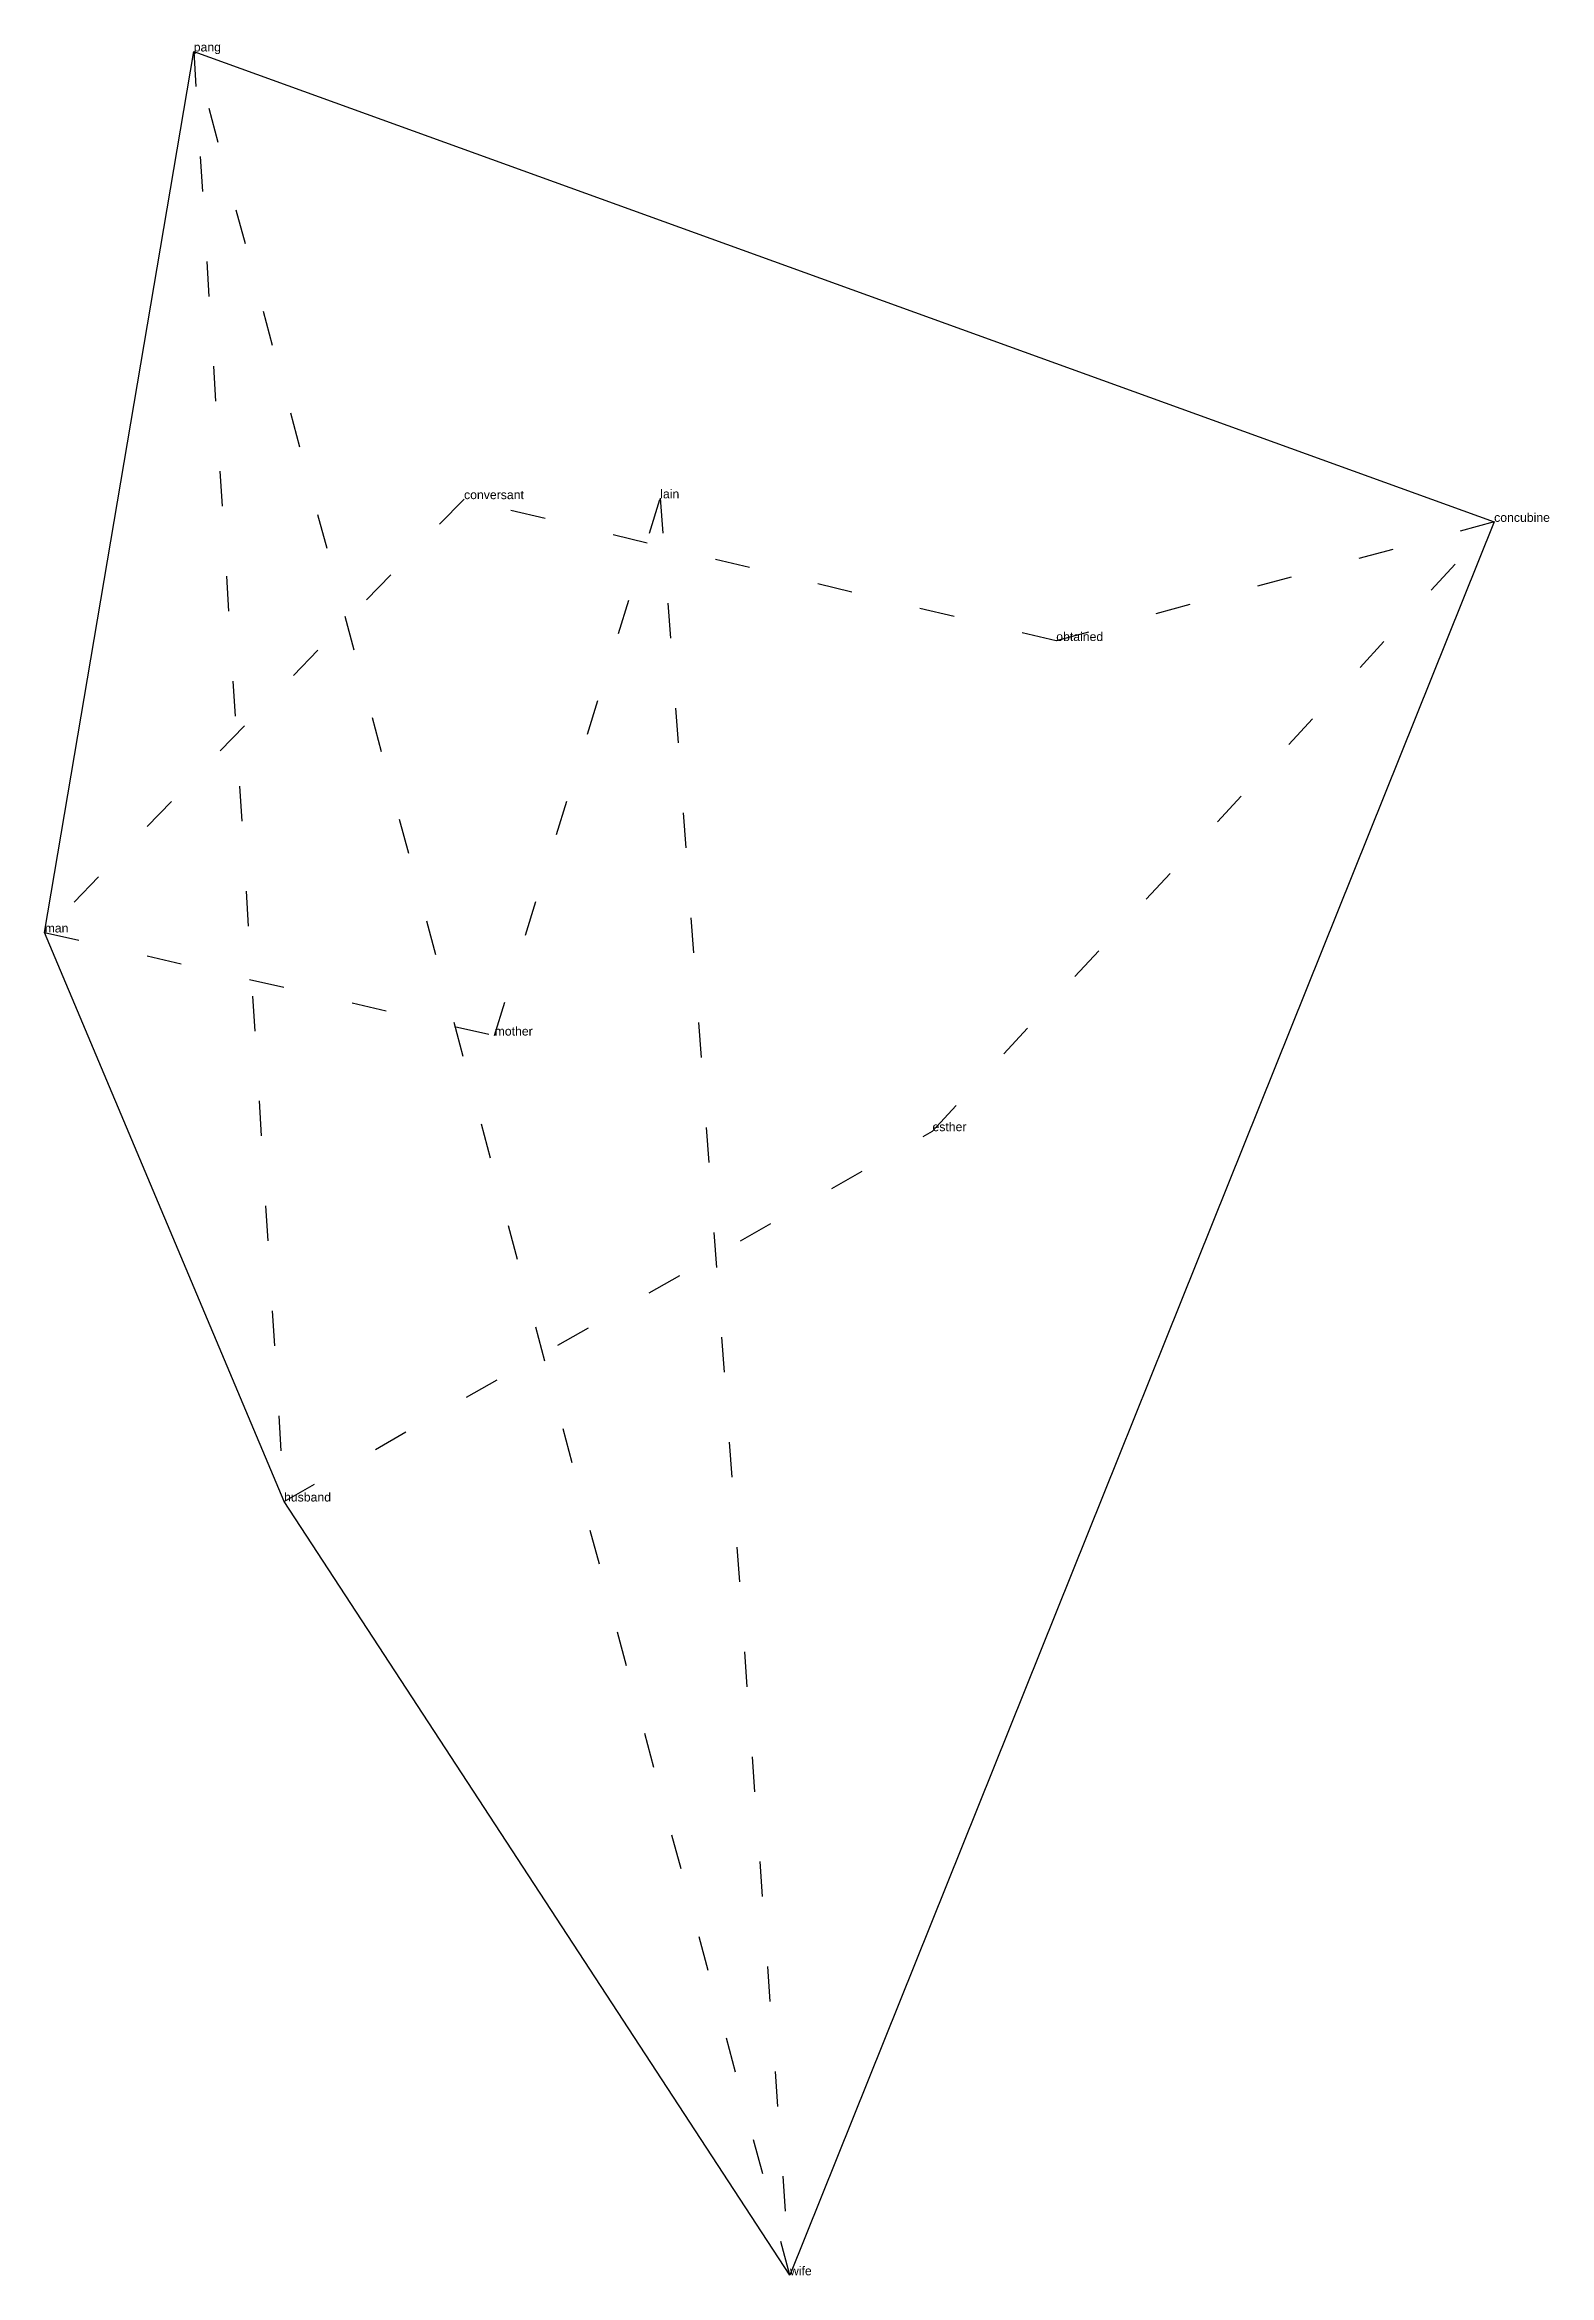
# Model space of a CAD drawing. Extents: x -0.91 to 3.38, y -2.22 to 4.14.
import ezdxf

# ---------------------------------------------------------------- set-up
doc = ezdxf.new("R2010")
doc.units = 0
doc.linetypes.add('DOT', pattern=[0.2, 0, -0.2])
doc.layers.add('TEXT', color=1, linetype='CONTINUOUS')
doc.styles.get("Standard").update_dxf_attribs({"font": 'arial.ttf'})

msp = doc.modelspace()

# ---------------------------------------------------------------- linework, layer by layer
at = {"layer": 'INTERNAL', "linetype": 'DOT'}
msp.add_polyline3d([(1.2175, -2.2206, 0), (-0.4838, 4.1238, 0), (-0.2261, -0.0131, 0), (1.6242, 1.0434, 0), (3.227, 2.7818, 0), (1.9774, 2.4419, 0), (0.2875, 2.8466, 0), (-0.9094, 1.6103, 0), (0.3748, 1.3162, 0), (0.8474, 2.8491, 0), (1.2175, -2.2206, 0)], close=True, dxfattribs=at)
at = {"layer": 'OUTLINE', "linetype": 'CONTINUOUS'}
msp.add_polyline3d([(1.2175, -2.2206, 0), (-0.2261, -0.0131, 0), (-0.9094, 1.6103, 0), (-0.4838, 4.1238, 0), (3.227, 2.7818, 0), (1.2175, -2.2206, 0)], close=True, dxfattribs=at)

# ---------------------------------------------------------------- texts
at = {"layer": 'TEXT'}
for s, p in [('pang', (-0.4838, 4.1238)), ('conversant', (0.2875, 2.8466)), ('lain', (0.8474, 2.8491)), ('concubine', (3.227, 2.7818)), ('obtained', (1.9774, 2.4419)), ('man', (-0.9094, 1.6103)), ('mother', (0.3748, 1.3162)), ('esther', (1.6242, 1.0434)), ('husband', (-0.2261, -0.0131)), ('wife', (1.2175, -2.2206))]:
    msp.add_text(s, height=0.025, dxfattribs=at).set_placement(p)

doc.saveas('drawing.dxf')
